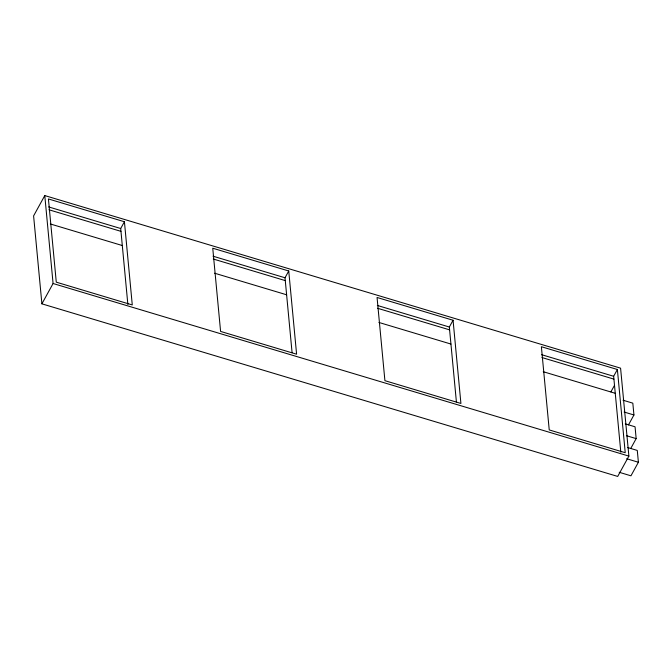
<?xml version="1.0" encoding="UTF-8"?>
<svg xmlns="http://www.w3.org/2000/svg" width="672" height="672" viewBox="0 0 672 672"><rect width="100%" height="100%" fill="white"/><g stroke="black" fill="none" stroke-linecap="round" stroke-linejoin="round"><path stroke-width="1.01" d="M44.78 195.569L33.6 215.897L41.899 303.836L617.702 476.431L628.883 456.103L620.584 368.164L44.78 195.569L53.08 283.508L41.899 303.836M127.865 304.483L120.7 228.514L124.421 221.735L48.426 198.954L56.28 282.164L132.275 304.945L124.421 221.735M292.085 352.708L285.012 277.771L288.742 270.992L212.747 248.212L220.592 331.422L296.596 354.203L288.742 270.992M456.406 401.957L449.333 327.02L453.062 320.25L377.059 297.469L384.913 380.68L460.916 403.452L453.062 320.25M620.827 452.248L613.654 376.278L617.383 369.499L541.38 346.718L549.234 429.929L625.229 452.71L617.383 369.499M610.89 391.885L614.368 385.56M628.471 424.914L633.94 414.977L632.822 403.158L623.045 400.226M630.706 448.552L636.166 438.614L635.057 426.796L625.271 423.864M627.505 447.502L637.283 450.433L638.4 462.252L630.949 475.81L619.214 472.29M48.695 206.934L120.7 228.514M213.016 256.192L285.012 277.771M377.336 305.441L449.333 327.02M541.657 354.698L613.654 376.278M48.964 209.773L120.96 231.353M213.284 259.022L285.281 280.602M377.605 308.28L449.602 329.86M541.926 357.529L613.922 379.117M50.308 223.952L122.304 245.532M214.62 273.21L286.625 294.79M378.941 322.459L450.937 344.047M543.262 371.717L615.258 393.296M624.154 412.045L633.94 414.977M626.388 435.683L636.166 438.614M53.08 283.508L628.883 456.103M626.665 458.732L638.4 462.252"/></g></svg>
